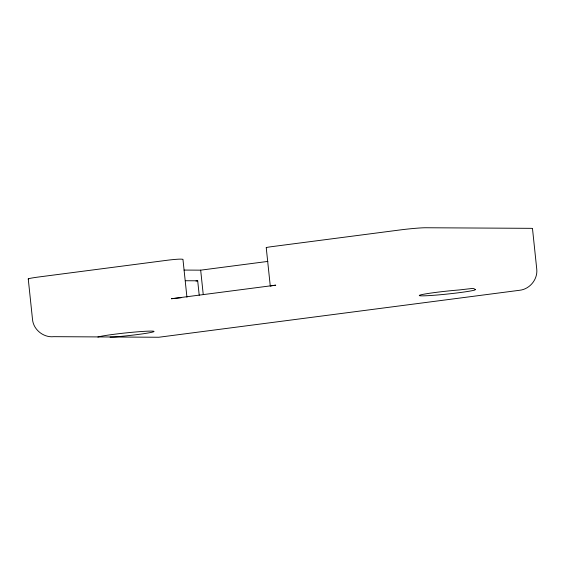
<?xml version="1.0" encoding="UTF-8"?>
<svg xmlns="http://www.w3.org/2000/svg" width="565" height="565" viewBox="0 0 565 565"><rect width="100%" height="100%" fill="white"/><g stroke="black" fill="none" stroke-linecap="round" stroke-linejoin="round"><path stroke-width="0.85" d="M28.25 278.912L32.502 319.352C33.335 329.642 43.526 337.814 53.746 336.669L158.779 337.249L519.546 290.283C529.772 289.238 537.894 279.336 536.75 269.095L532.498 228.656A19.387 1.017 -6 0 0 530.662 228.331L425.629 227.752A19.387 1.017 -6 0 0 399.907 229.969L271.68 246.658A9.697 0.509 -6 0 0 266.376 247.767M97.865 337.058L98.472 336.917A28.356 1.483 -6 0 1 134.364 332.093A28.356 1.483 -6 0 1 152.126 332.192A28.356 1.483 -6 0 1 114.052 337.001L110.055 337.121M184.056 270.07L200.674 270.162L267.852 261.411M195.956 281.031L197.694 280.805L199.219 295.262M185.412 280.741L197.694 280.805M266.235 247.654L270.289 286.158A9.697 0.509 -6 0 1 275.727 285.17L171.414 298.751A9.697 0.509 -6 0 1 181.026 297.783M200.674 270.162L203.209 294.245M186.937 297.254L182.982 259.618A29.083 1.526 -6 0 0 180.228 259.13A9.697 0.509 -6 0 0 167.367 260.239L39.14 276.935A19.387 1.017 -6 0 0 28.525 279.152M475.398 289.562L474.826 290.036A28.356 1.483 -6 0 1 438.934 294.859A28.356 1.483 -6 0 1 421.172 294.761A28.356 1.483 -6 0 1 459.246 289.951L472.043 288.482L473.844 288.637L475.398 289.562"/></g></svg>
